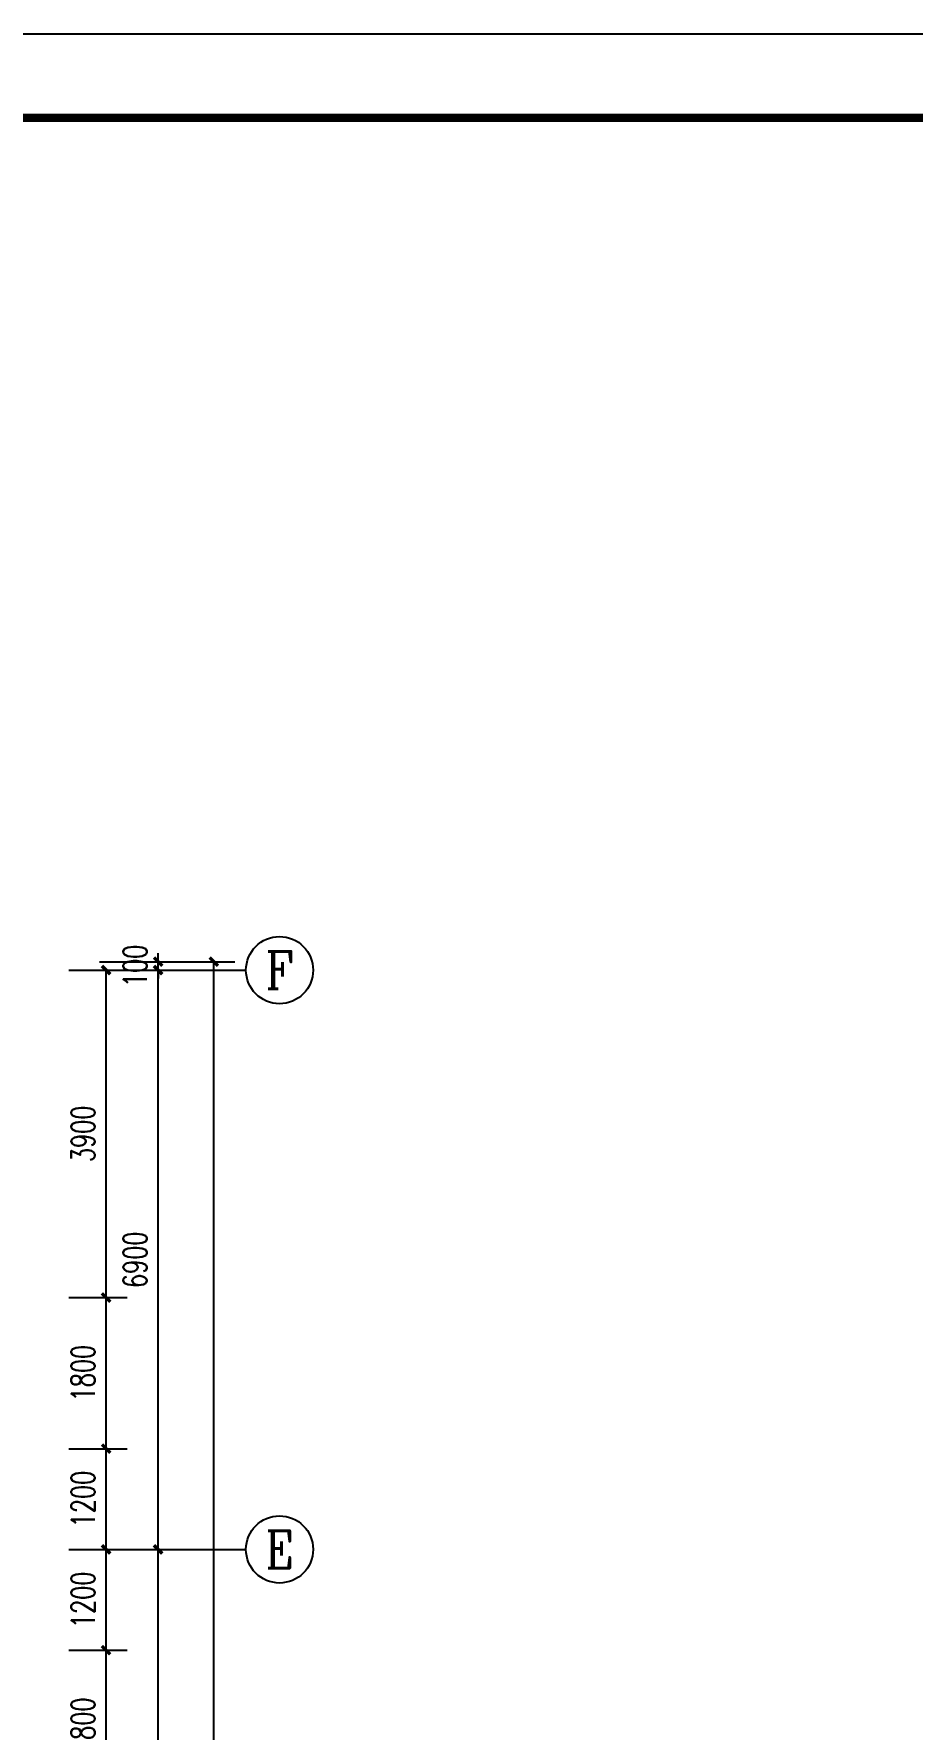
# Model space of a CAD drawing. Extents: x 1252172 to 1336272, y -987752 to -826269.
# Drawn here: x 1315345 to 1325808, y -948543 to -928352 of the extents above; entities that cross this region are included whole.
import ezdxf
from ezdxf.enums import TextEntityAlignment as Align

# ---------------------------------------------------------------- set-up
doc = ezdxf.new("R2010")
doc.units = 0
doc.header["$LTSCALE"] = 1000
doc.header["$PDSIZE"] = 50
for name, color, linetype in [('1-建筑底图', 8, 'Continuous'), ('AXIS_TEXT', 7, 'Continuous'), ('BTTK', 7, 'Continuous'), ('PUB_TITLE', 7, 'Continuous'), ('电-标注', 1, 'Continuous')]:
    doc.layers.add(name, color=color, linetype=linetype)
doc.layers.add('yichutu', color=7, linetype='Continuous', true_color=0xffffff, plot=False)
doc.styles.add('_TCH_AXIS', font='COMPLEX', dxfattribs={"bigfont": 'GBCBIG'})
doc.styles.add('A_DIM_T3', font='SIMPLEX', dxfattribs={"width": 0.7, "bigfont": 'HZ'})
doc.styles.add('COMPLEX', font='COMPLEX')
doc.styles.add('HZ(TK)', font='geniso.shx', dxfattribs={"width": 0.9, "bigfont": 'hztxt.shx'})
doc.dimstyles.new('_TCH_ARCH&&100', dxfattribs={"dimtxt": 280, "dimasz": 100, "dimexe": 250, "dimexo": 300, "dimgap": 135, "dimtad": 1, "dimdec": 0, "dimzin": 0, "dimdsep": 46, "dimtxsty": 'A_DIM_T3', "dimblk": 'ARCHTICK', "dimcen": 0.09, "dimclrt": 7, "dimazin": 2, "dimtfac": 1, "dimtdec": 0, "dimtix": 1, "dimtmove": 2, "dimatfit": 3, "dimfxl": 150, "dimtolj": 1, "dimtzin": 0, "dimarcsym": 0})

# ---------------------------------------------------------------- blocks, each defined once
blk = doc.blocks.new('vhtemplate_2020年新竖式图框_A1')
at = {"layer": 'PUB_TITLE', "color": 7}
blk.add_lwpolyline([(0, 594), (841, 594), (841, 0), (0, 0)], close=True, dxfattribs=at)
at = {"layer": 'PUB_TITLE', "const_width": 1}
blk.add_lwpolyline([(25, 10), (831, 10), (831, 584), (25, 584)], close=True, dxfattribs=at)
at = {"layer": 'BTTK', "color": 4, "style": 'HZ(TK)', "width": 0.9}
for tag, p in [('合作单位', (796, 511.5)), ('建设单位', (796, 209.5)), ('工程名称', (796, 176.5)), ('子项名称', (806, 160)), ('图纸名称', (796, 141))]:
    blk.add_attdef(tag, text='', height=3.5, dxfattribs=at).set_placement(p, align=Align.MIDDLE_CENTER)
for tag, p in [('注册证书号', (808.5, 309.01)), ('注册印章号', (808.5, 301.01)), ('设计号', (806, 193)), ('图别', (789.75, 34)), ('图号', (822.25, 34)), ('版本号', (789.75, 26)), ('日期', (822.25, 26))]:
    blk.add_attdef(tag, text='', height=3.5, dxfattribs=at).set_placement(p, align=Align.MIDDLE)
blk = doc.blocks.new('yct-841-594-84100-59400-100-1000.0')
at = {"layer": 'yichutu', "color": 7, "true_color": 0xffffff}
blk.add_lwpolyline([(0, 0), (0, 59400), (84100, 59400), (84100, 0)], close=True, dxfattribs=at)
blk = doc.blocks.new('_ArchTick')
at = {"color": 0, "linetype": 'ByBlock', "const_width": 0.4}
blk.add_lwpolyline([(-0.5, -0.5), (0.5, 0.5)], dxfattribs=at)
blk = doc.blocks.new('*D229')
at = {"layer": '1-建筑底图', "color": 0, "lineweight": -2, "transparency": 16777216}
for p, q in [((1123995, -947010), (1124745, -947010)), ((1124495, -953910), (1124495, -947010)), ((1123995, -953910), (1124745, -953910))]:
    blk.add_line(p, q, dxfattribs=at)
at = {"layer": 'Defpoints', "color": 0}
for p in [(1123695, -947010), (1124495, -947010), (1123695, -953910)]:
    blk.add_point(p, dxfattribs=at)
at = {"layer": '1-建筑底图', "color": 0, "lineweight": -2, "transparency": 16777216, "xscale": 100, "yscale": 100, "zscale": 100}
for p, rotation in [((1124495, -947010), 90), ((1124495, -953910), 270)]:
    blk.add_blockref('_ArchTick', p, dxfattribs=dict(at, rotation=rotation))
at = {"layer": '1-建筑底图', "color": 7, "transparency": 16777216, "insert": (1124220, -950460), "char_height": 280, "attachment_point": 5, "rotation": 90, "style": 'A_DIM_T3'}
blk.add_mtext('\\A1;6900', dxfattribs=at)
blk = doc.blocks.new('*D230')
at = {"layer": '1-建筑底图', "color": 0, "lineweight": -2, "transparency": 16777216}
for p, q in [((1123995, -940110), (1124745, -940110)), ((1124495, -947010), (1124495, -940110)), ((1123995, -947010), (1124745, -947010))]:
    blk.add_line(p, q, dxfattribs=at)
at = {"layer": 'Defpoints', "color": 0}
for p in [(1123695, -940110), (1124495, -940110), (1123695, -947010)]:
    blk.add_point(p, dxfattribs=at)
at = {"layer": '1-建筑底图', "color": 0, "lineweight": -2, "transparency": 16777216, "xscale": 100, "yscale": 100, "zscale": 100}
for p, rotation in [((1124495, -940110), 90), ((1124495, -947010), 270)]:
    blk.add_blockref('_ArchTick', p, dxfattribs=dict(at, rotation=rotation))
at = {"layer": '1-建筑底图', "color": 7, "transparency": 16777216, "insert": (1124220, -943560), "char_height": 280, "attachment_point": 5, "rotation": 90, "style": 'A_DIM_T3'}
blk.add_mtext('\\A1;6900', dxfattribs=at)
blk = doc.blocks.new('*D231')
at = {"layer": '1-建筑底图', "color": 0, "lineweight": -2, "transparency": 16777216}
for p, q in [((1123995, -940010), (1124745, -940010)), ((1124495, -940010), (1124495, -939910)), ((1124495, -940110), (1124495, -940010)), ((1123995, -940110), (1124745, -940110)), ((1124495, -940110), (1124495, -940210))]:
    blk.add_line(p, q, dxfattribs=at)
at = {"layer": 'Defpoints', "color": 0}
for p in [(1123695, -940010), (1124495, -940010), (1123695, -940110)]:
    blk.add_point(p, dxfattribs=at)
at = {"layer": '1-建筑底图', "color": 0, "lineweight": -2, "transparency": 16777216, "xscale": 100, "yscale": 100, "zscale": 100}
for p, rotation in [((1124495, -940010), 270), ((1124495, -940110), 90)]:
    blk.add_blockref('_ArchTick', p, dxfattribs=dict(at, rotation=rotation))
at = {"layer": '1-建筑底图', "color": 7, "transparency": 16777216, "insert": (1124220, -940060), "char_height": 280, "attachment_point": 5, "rotation": 90, "style": 'A_DIM_T3'}
blk.add_mtext('\\A1;100', dxfattribs=at)
blk = doc.blocks.new('*D232')
at = {"layer": '1-建筑底图', "color": 0, "lineweight": -2, "transparency": 16777216}
for p, q in [((1123798, -940010), (1125409, -940010)), ((1125159, -975010), (1125159, -940010)), ((1123798, -975010), (1125409, -975010))]:
    blk.add_line(p, q, dxfattribs=at)
at = {"layer": 'Defpoints', "color": 0}
for p in [(1123498, -940010), (1125159, -940010), (1123498, -975010)]:
    blk.add_point(p, dxfattribs=at)
at = {"layer": '1-建筑底图', "color": 0, "lineweight": -2, "transparency": 16777216, "xscale": 100, "yscale": 100, "zscale": 100}
for p, rotation in [((1125159, -940010), 90), ((1125159, -975010), 270)]:
    blk.add_blockref('_ArchTick', p, dxfattribs=dict(at, rotation=rotation))
at = {"layer": '1-建筑底图', "color": 7, "transparency": 16777216, "insert": (1124884, -957510), "char_height": 280, "attachment_point": 5, "rotation": 90, "style": 'A_DIM_T3'}
blk.add_mtext('\\A1;35000', dxfattribs=at)
blk = doc.blocks.new('*D280')
at = {"layer": '1-建筑底图', "color": 0, "lineweight": -2, "transparency": 16777216}
for p, q in [((1123433, -940110), (1124125, -940110)), ((1123875, -944010), (1123875, -940110)), ((1123433, -944010), (1124125, -944010))]:
    blk.add_line(p, q, dxfattribs=at)
at = {"layer": 'Defpoints', "color": 0}
for p in [(1123133, -940110), (1123875, -940110), (1123133, -944010)]:
    blk.add_point(p, dxfattribs=at)
at = {"layer": '1-建筑底图', "color": 0, "lineweight": -2, "transparency": 16777216, "xscale": 100, "yscale": 100, "zscale": 100}
for p, rotation in [((1123875, -940110), 90), ((1123875, -944010), 270)]:
    blk.add_blockref('_ArchTick', p, dxfattribs=dict(at, rotation=rotation))
at = {"layer": '1-建筑底图', "color": 7, "transparency": 16777216, "insert": (1123600, -942060), "char_height": 280, "attachment_point": 5, "rotation": 90, "style": 'A_DIM_T3'}
blk.add_mtext('\\A1;3900', dxfattribs=at)
blk = doc.blocks.new('*D281')
at = {"layer": '1-建筑底图', "color": 0, "lineweight": -2, "transparency": 16777216}
for p, q in [((1123433, -944010), (1124125, -944010)), ((1123875, -945810), (1123875, -944010)), ((1123433, -945810), (1124125, -945810))]:
    blk.add_line(p, q, dxfattribs=at)
at = {"layer": 'Defpoints', "color": 0}
for p in [(1123133, -944010), (1123875, -944010), (1123133, -945810)]:
    blk.add_point(p, dxfattribs=at)
at = {"layer": '1-建筑底图', "color": 0, "lineweight": -2, "transparency": 16777216, "xscale": 100, "yscale": 100, "zscale": 100}
for p, rotation in [((1123875, -944010), 90), ((1123875, -945810), 270)]:
    blk.add_blockref('_ArchTick', p, dxfattribs=dict(at, rotation=rotation))
at = {"layer": '1-建筑底图', "color": 7, "transparency": 16777216, "insert": (1123600, -944910), "char_height": 280, "attachment_point": 5, "rotation": 90, "style": 'A_DIM_T3'}
blk.add_mtext('\\A1;1800', dxfattribs=at)
blk = doc.blocks.new('*D282')
at = {"layer": '1-建筑底图', "color": 0, "lineweight": -2, "transparency": 16777216}
for p, q in [((1123433, -945810), (1124125, -945810)), ((1123875, -947010), (1123875, -945810)), ((1123433, -947010), (1124125, -947010))]:
    blk.add_line(p, q, dxfattribs=at)
at = {"layer": 'Defpoints', "color": 0}
for p in [(1123133, -945810), (1123875, -945810), (1123133, -947010)]:
    blk.add_point(p, dxfattribs=at)
at = {"layer": '1-建筑底图', "color": 0, "lineweight": -2, "transparency": 16777216, "xscale": 100, "yscale": 100, "zscale": 100}
for p, rotation in [((1123875, -945810), 90), ((1123875, -947010), 270)]:
    blk.add_blockref('_ArchTick', p, dxfattribs=dict(at, rotation=rotation))
at = {"layer": '1-建筑底图', "color": 7, "transparency": 16777216, "insert": (1123600, -946410), "char_height": 280, "attachment_point": 5, "rotation": 90, "style": 'A_DIM_T3'}
blk.add_mtext('\\A1;1200', dxfattribs=at)
blk = doc.blocks.new('*D283')
at = {"layer": '1-建筑底图', "color": 0, "lineweight": -2, "transparency": 16777216}
for p, q in [((1123433, -947010), (1124125, -947010)), ((1123875, -948210), (1123875, -947010)), ((1123433, -948210), (1124125, -948210))]:
    blk.add_line(p, q, dxfattribs=at)
at = {"layer": 'Defpoints', "color": 0}
for p in [(1123133, -947010), (1123875, -947010), (1123133, -948210)]:
    blk.add_point(p, dxfattribs=at)
at = {"layer": '1-建筑底图', "color": 0, "lineweight": -2, "transparency": 16777216, "xscale": 100, "yscale": 100, "zscale": 100}
for p, rotation in [((1123875, -947010), 90), ((1123875, -948210), 270)]:
    blk.add_blockref('_ArchTick', p, dxfattribs=dict(at, rotation=rotation))
at = {"layer": '1-建筑底图', "color": 7, "transparency": 16777216, "insert": (1123600, -947610), "char_height": 280, "attachment_point": 5, "rotation": 90, "style": 'A_DIM_T3'}
blk.add_mtext('\\A1;1200', dxfattribs=at)
blk = doc.blocks.new('*D284')
at = {"layer": '1-建筑底图', "color": 0, "lineweight": -2, "transparency": 16777216}
for p, q in [((1123433, -948210), (1124125, -948210)), ((1123875, -950010), (1123875, -948210)), ((1123433, -950010), (1124125, -950010))]:
    blk.add_line(p, q, dxfattribs=at)
at = {"layer": 'Defpoints', "color": 0}
for p in [(1123133, -948210), (1123875, -948210), (1123133, -950010)]:
    blk.add_point(p, dxfattribs=at)
at = {"layer": '1-建筑底图', "color": 0, "lineweight": -2, "transparency": 16777216, "xscale": 100, "yscale": 100, "zscale": 100}
for p, rotation in [((1123875, -948210), 90), ((1123875, -950010), 270)]:
    blk.add_blockref('_ArchTick', p, dxfattribs=dict(at, rotation=rotation))
at = {"layer": '1-建筑底图', "color": 7, "transparency": 16777216, "insert": (1123600, -949110), "char_height": 280, "attachment_point": 5, "rotation": 90, "style": 'A_DIM_T3'}
blk.add_mtext('\\A1;1800', dxfattribs=at)
blk = doc.blocks.new('_AXISO')
blk.add_circle((0, 0), 0.5)
at = {"layer": 'AXIS_TEXT', "style": 'COMPLEX', "width": 1.041667}
blk.add_attdef('A', text='', height=0.56, dxfattribs=at).set_placement((-0.25, -0.28), (0.25, -0.28), align=Align.FIT)
blk = doc.blocks.new('1-2层建筑底图')
at = {"layer": '1-建筑底图'}
for p, q in [((1123497.5, -940110), (1125541.9, -940110)), ((1123497.5, -947010), (1125541.9, -947010))]:
    blk.add_line(p, q, dxfattribs=at)
ref = blk.add_blockref('_AXISO', (1125941.9, -940110), dxfattribs=dict(at, xscale=800, yscale=800, zscale=800))
ref.add_attrib('A', 'F', dxfattribs={"layer": 'AXIS_TEXT', "height": 445.4, "style": '_TCH_AXIS'}).set_placement((1125772.2, -940332.7), (1126111.6, -940332.7), align=Align.FIT)
ref = blk.add_blockref('_AXISO', (1125941.9, -947010), dxfattribs=dict(at, xscale=800, yscale=800, zscale=800))
ref.add_attrib('A', 'E', dxfattribs={"layer": 'AXIS_TEXT', "height": 445.4, "style": '_TCH_AXIS'}).set_placement((1125772.2, -947232.7), (1126111.6, -947232.7), align=Align.FIT)
for p1, p2, distance, picture, middle in [((1123694.9, -940110), (1123694.9, -940010), -800, '*D231', (1124219.9, -940060)), ((1123133, -944010.3), (1123133, -940110), -742, '*D280', (1123600, -942060.2)), ((1123497.5, -975010), (1123497.5, -940010), -1661, '*D232', (1124883.6, -957510)), ((1123694.9, -947010), (1123694.9, -940110), -800, '*D230', (1124219.9, -943560)), ((1123133, -945810.3), (1123133, -944010.3), -742, '*D281', (1123600, -944910.3)), ((1123133, -947010), (1123133, -945810.3), -742, '*D282', (1123600, -946410.2)), ((1123133, -948210), (1123133, -947010), -742, '*D283', (1123600, -947610)), ((1123694.9, -953910), (1123694.9, -947010), -800, '*D229', (1124219.9, -950460)), ((1123133, -950010), (1123133, -948210), -742, '*D284', (1123600, -949110))]:
    dim = blk.add_aligned_dim(p1=p1, p2=p2, distance=distance, dimstyle='_TCH_ARCH&&100', dxfattribs=at)
    dim.commit()
    dim.dimension.update_dxf_attribs({"geometry": picture, "text_midpoint": middle})

msp = doc.modelspace()

# ---------------------------------------------------------------- block references
at = {"layer": '1-建筑底图'}
msp.add_blockref('1-2层建筑底图', (192330, 607), dxfattribs=at)
at = {"layer": 'yichutu'}
msp.add_blockref('yct-841-594-84100-59400-100-1000.0', (1252172, -987752), dxfattribs=at)
at = {"layer": '电-标注', "xscale": 100, "yscale": 100, "zscale": 100}
msp.add_blockref('vhtemplate_2020年新竖式图框_A1', (1252172, -987752), dxfattribs=at)

doc.saveas('drawing.dxf')
